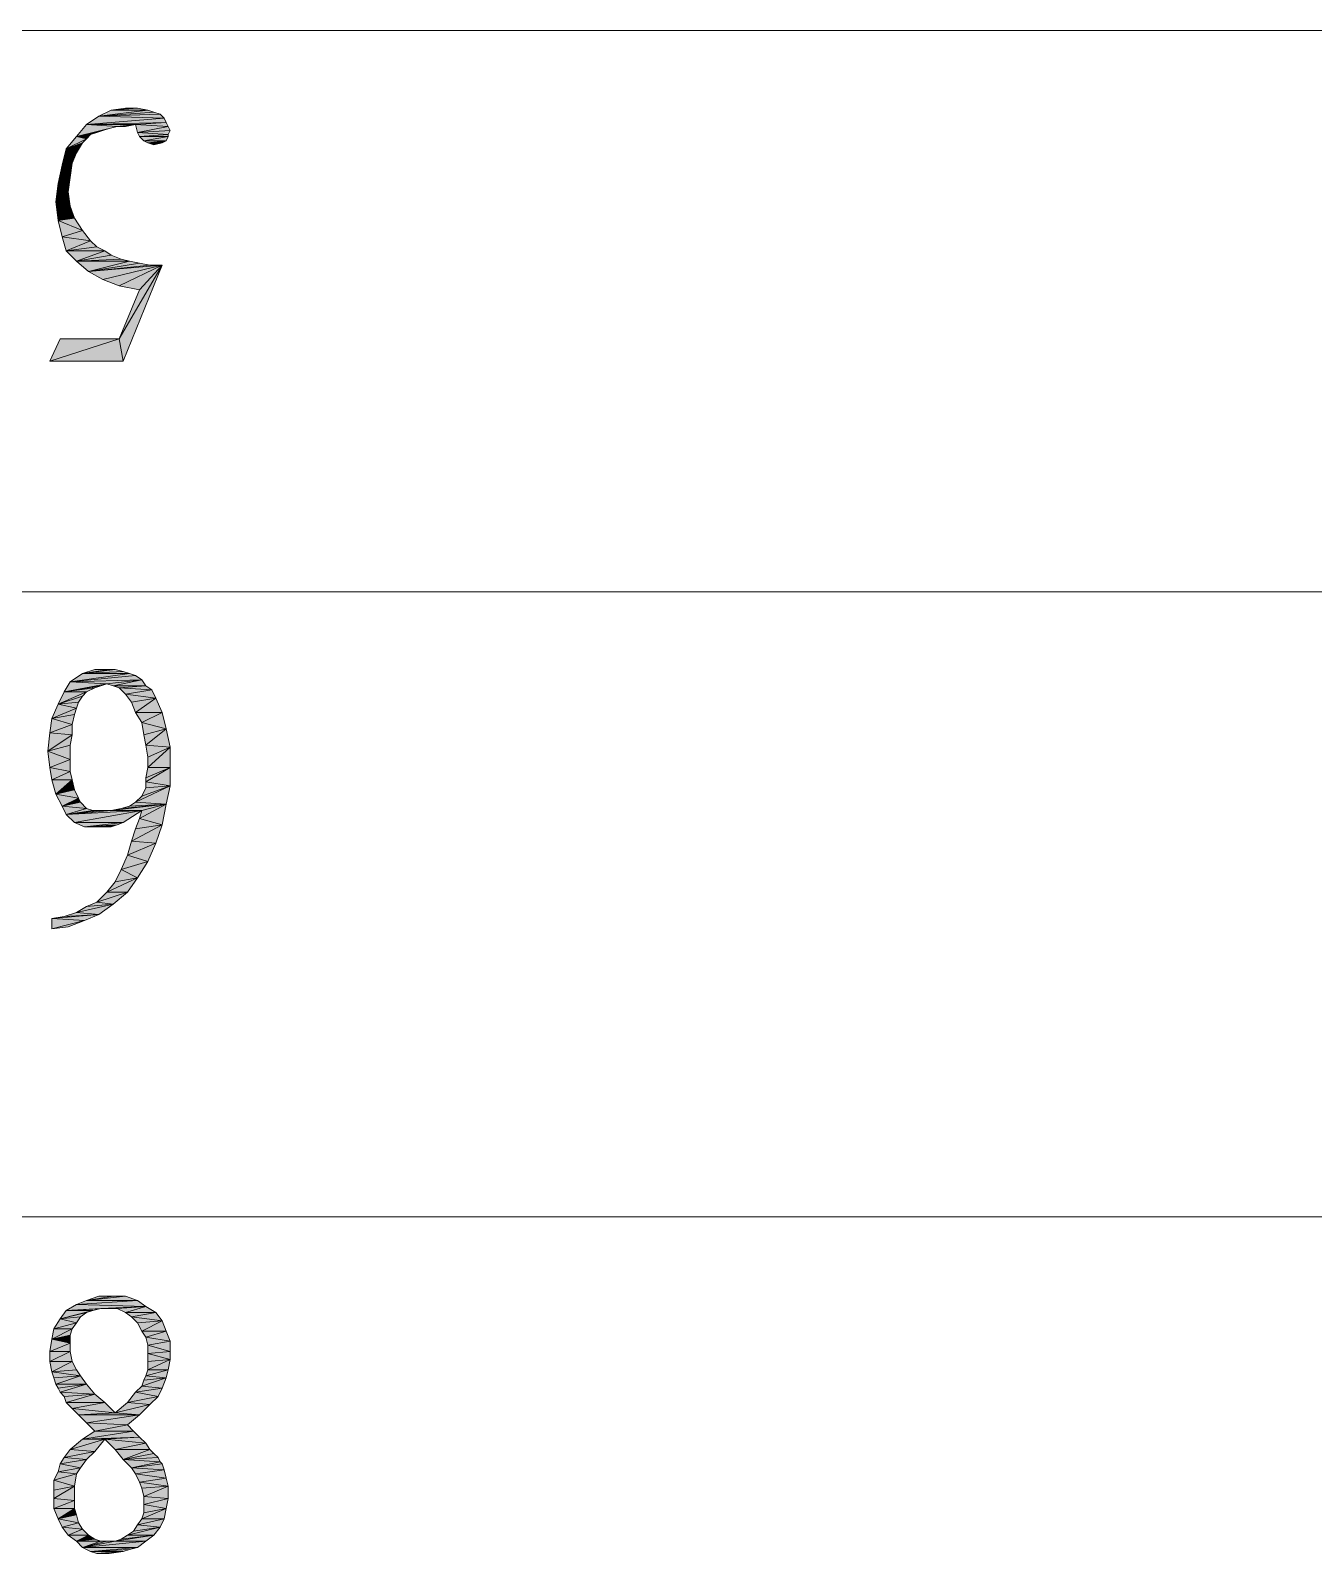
# Model space of a CAD drawing. Header units: inches. Extents: x 11 to 682, y 148 to 1119.
# Drawn here: x 250.05 to 287.77, y 216.9 to 261.66 of the extents above; entities that cross this region are included whole.
import ezdxf

# ---------------------------------------------------------------- set-up
doc = ezdxf.new("R2010")
doc.units = ezdxf.units.IN
doc.header["$MEASUREMENT"] = 0
doc.layers.add('图层 1', color=7, linetype='Continuous')

msp = doc.modelspace()

# ---------------------------------------------------------------- hatches: boundary and pattern name
at = {"layer": '图层 1', "true_color": 0xffffff}
for points in [[(253.5, 259.32), (253.68, 259.26), (252.06, 259.14)], [(253.5, 259.32), (252.06, 259.14), (252.42, 259.32)], [(253.68, 259.26), (253.86, 259.2), (252.06, 259.14)], [(252.06, 259.14), (253.86, 259.2), (253.98, 259.08)], [(252.42, 259.32), (253.2, 259.38), (253.5, 259.32)], [(253.2, 259.38), (252.42, 259.32), (252.84, 259.38)], [(252.6, 258.84), (251.4, 258.54), (251.7, 258.9)], [(252.36, 258.78), (252.18, 258.72), (251.4, 258.54)], [(252.18, 258.72), (252, 258.66), (251.4, 258.54)], [(253.98, 259.08), (251.7, 258.9), (252.06, 259.14)], [(253.98, 259.08), (254.04, 258.96), (251.7, 258.9)], [(253.14, 258.9), (251.7, 258.9), (254.04, 258.96)], [(251.7, 258.9), (253.14, 258.9), (252.6, 258.84)], [(252.6, 258.84), (253.14, 258.9), (252.84, 258.84)], [(253.14, 258.9), (254.04, 258.96), (254.1, 258.84)], [(254.1, 258.84), (253.2, 258.66), (253.14, 258.9)], [(254.1, 258.84), (254.16, 258.72), (253.2, 258.66)], [(253.2, 258.66), (254.16, 258.72), (254.1, 258.6)], [(251.7, 258.48), (251.1, 258.18), (251.4, 258.54)], [(251.7, 258.48), (251.58, 258.36), (251.1, 258.18)], [(251.1, 258.18), (251.58, 258.36), (251.4, 258.06)], [(252, 258.66), (251.82, 258.6), (251.4, 258.54)], [(251.4, 258.54), (251.82, 258.6), (251.7, 258.48)], [(254.1, 258.6), (253.26, 258.54), (253.2, 258.66)], [(253.26, 258.54), (254.1, 258.6), (254.1, 258.54)], [(254.1, 258.54), (253.38, 258.42), (253.26, 258.54)], [(253.38, 258.42), (254.1, 258.54), (254.04, 258.42)], [(254.04, 258.42), (253.5, 258.36), (253.38, 258.42)], [(253.5, 258.36), (254.04, 258.42), (253.92, 258.36)], [(253.92, 258.36), (253.68, 258.3), (253.5, 258.36)], [(251.4, 258.06), (250.98, 257.7), (251.1, 258.18)], [(251.4, 258.06), (251.28, 257.76), (250.98, 257.7)], [(251.22, 257.34), (250.86, 257.16), (250.98, 257.7)], [(250.98, 257.7), (251.28, 257.76), (251.22, 257.34)], [(251.16, 256.92), (250.8, 256.62), (250.86, 257.16)], [(250.86, 257.16), (251.22, 257.34), (251.16, 256.92)], [(250.8, 256.62), (251.16, 256.92), (251.22, 256.5)], [(251.22, 256.5), (250.86, 256.08), (250.8, 256.62)], [(251.22, 256.5), (251.34, 256.14), (250.86, 256.08)], [(250.86, 256.08), (251.34, 256.14), (251.58, 255.78)], [(251.58, 255.78), (250.98, 255.6), (250.86, 256.08)], [(250.98, 255.6), (251.58, 255.78), (251.82, 255.48)], [(251.82, 255.48), (251.1, 255.18), (250.98, 255.6)], [(251.82, 255.48), (252, 255.3), (251.1, 255.18)], [(251.1, 255.18), (252, 255.3), (252.24, 255.18)], [(252.24, 255.18), (251.4, 254.88), (251.1, 255.18)], [(252.24, 255.18), (252.42, 255.06), (251.4, 254.88)], [(252.42, 255.06), (252.72, 254.94), (251.4, 254.88)], [(251.4, 254.88), (252.72, 254.94), (252.96, 254.88)], [(252.96, 254.88), (251.76, 254.58), (251.4, 254.88)], [(252.96, 254.88), (253.26, 254.82), (251.76, 254.58)], [(253.26, 254.82), (253.56, 254.76), (251.76, 254.58)], [(252.18, 254.34), (251.76, 254.58), (253.92, 254.76)], [(253.56, 254.76), (253.92, 254.76), (251.76, 254.58)], [(252.66, 254.16), (252.18, 254.34), (253.92, 254.76)], [(253.26, 254.04), (252.66, 254.16), (253.92, 254.76)], [(252.66, 252.6), (253.26, 254.04), (253.92, 254.76)], [(252.66, 252.6), (253.92, 254.76), (252.78, 251.94)], [(252.66, 252.6), (250.62, 251.94), (250.92, 252.6)], [(252.78, 251.94), (250.62, 251.94), (252.66, 252.6)], [(252.96, 242.76), (253.14, 242.7), (251.22, 242.52)], [(252.96, 242.76), (251.22, 242.52), (251.58, 242.76)], [(253.14, 242.7), (253.32, 242.58), (251.22, 242.52)], [(252.54, 242.88), (252.78, 242.82), (251.58, 242.76)], [(252.36, 242.88), (252.54, 242.88), (251.58, 242.76)], [(252.36, 242.88), (251.58, 242.76), (251.94, 242.88)], [(251.58, 242.76), (252.78, 242.82), (252.96, 242.76)], [(251.7, 242.22), (251.58, 242.1), (250.86, 241.86)], [(251.7, 242.22), (250.86, 241.86), (251.04, 242.22)], [(252.3, 242.46), (251.04, 242.22), (251.22, 242.52)], [(252.3, 242.46), (252.12, 242.4), (251.04, 242.22)], [(252.12, 242.4), (251.94, 242.34), (251.04, 242.22)], [(251.04, 242.22), (251.94, 242.34), (251.7, 242.22)], [(252.3, 242.46), (251.22, 242.52), (253.32, 242.58)], [(252.48, 242.4), (252.3, 242.46), (253.32, 242.58)], [(252.48, 242.4), (253.32, 242.58), (253.44, 242.4)], [(253.44, 242.4), (252.66, 242.34), (252.48, 242.4)], [(252.66, 242.34), (253.44, 242.4), (253.62, 242.28)], [(253.62, 242.28), (252.84, 242.16), (252.66, 242.34)], [(252.84, 242.16), (253.62, 242.28), (253.74, 242.04)], [(253.74, 242.04), (253.02, 241.92), (252.84, 242.16)], [(251.4, 241.74), (250.68, 241.44), (250.86, 241.86)], [(251.4, 241.74), (251.34, 241.56), (250.68, 241.44)], [(251.58, 242.1), (251.46, 241.92), (250.86, 241.86)], [(250.86, 241.86), (251.46, 241.92), (251.4, 241.74)], [(253.14, 241.62), (253.02, 241.92), (253.74, 242.04)], [(253.14, 241.62), (253.74, 242.04), (253.92, 241.62)], [(251.28, 241.26), (250.62, 241.02), (250.68, 241.44)], [(250.62, 241.02), (251.28, 241.26), (251.28, 240.96)], [(250.68, 241.44), (251.34, 241.56), (251.28, 241.26)], [(253.92, 241.62), (253.32, 241.32), (253.14, 241.62)], [(253.32, 241.32), (253.92, 241.62), (254.04, 241.14)], [(254.04, 241.14), (253.38, 240.96), (253.32, 241.32)], [(251.28, 240.96), (250.56, 240.48), (250.62, 241.02)], [(251.28, 240.96), (251.22, 240.66), (250.56, 240.48)], [(253.44, 240.66), (253.38, 240.96), (254.04, 241.14)], [(253.44, 240.66), (254.04, 241.14), (254.16, 240.6)], [(250.56, 240.48), (251.22, 240.66), (251.22, 240.24)], [(251.22, 240.24), (250.62, 240), (250.56, 240.48)], [(254.16, 240.6), (253.5, 240.3), (253.44, 240.66)], [(253.5, 240), (253.5, 240.3), (254.16, 240.6)], [(253.5, 240), (254.16, 240.6), (254.16, 240)], [(250.62, 240), (251.22, 240.24), (251.22, 239.88)], [(251.22, 239.88), (250.68, 239.64), (250.62, 240)], [(253.44, 239.58), (253.44, 239.7), (254.16, 240)], [(253.44, 239.58), (254.16, 240), (254.16, 239.46)], [(254.16, 240), (253.44, 239.7), (253.5, 240)], [(250.68, 239.64), (251.22, 239.88), (251.28, 239.64)], [(251.28, 239.64), (250.8, 239.22), (250.68, 239.64)], [(251.28, 239.64), (251.34, 239.34), (250.8, 239.22)], [(254.16, 239.46), (253.44, 239.4), (253.44, 239.58)], [(250.8, 239.22), (251.34, 239.34), (251.46, 239.1)], [(251.46, 239.1), (250.98, 238.86), (250.8, 239.22)], [(251.46, 239.1), (251.52, 238.98), (250.98, 238.86)], [(253.14, 238.98), (253.32, 239.16), (254.16, 239.46)], [(253.14, 238.98), (254.16, 239.46), (254.04, 238.92)], [(253.32, 239.16), (253.44, 239.4), (254.16, 239.46)], [(250.98, 238.86), (251.52, 238.98), (251.7, 238.8)], [(251.7, 238.8), (251.1, 238.62), (250.98, 238.86)], [(251.7, 238.8), (251.88, 238.74), (251.1, 238.62)], [(251.34, 238.38), (251.1, 238.62), (253.32, 238.74)], [(252.42, 238.74), (253.32, 238.74), (251.1, 238.62)], [(252.06, 238.74), (252.42, 238.74), (251.1, 238.62)], [(251.88, 238.74), (252.06, 238.74), (251.1, 238.62)], [(251.34, 238.38), (253.32, 238.74), (252.78, 238.38)], [(252.42, 238.74), (252.72, 238.8), (254.04, 238.92)], [(253.32, 238.74), (252.42, 238.74), (254.04, 238.92)], [(252.72, 238.8), (252.96, 238.86), (254.04, 238.92)], [(254.04, 238.92), (252.96, 238.86), (253.14, 238.98)], [(253.26, 238.5), (253.32, 238.74), (254.04, 238.92)], [(253.26, 238.5), (254.04, 238.92), (253.92, 238.32)], [(252.78, 238.38), (251.64, 238.26), (251.34, 238.38)], [(252.78, 238.38), (252.6, 238.32), (251.64, 238.26)], [(251.94, 238.26), (251.64, 238.26), (252.6, 238.32)], [(252.18, 238.26), (251.94, 238.26), (252.6, 238.32)], [(252.18, 238.26), (252.6, 238.32), (252.42, 238.26)], [(253.02, 237.84), (253.14, 238.2), (253.92, 238.32)], [(253.02, 237.84), (253.92, 238.32), (253.74, 237.78)], [(253.92, 238.32), (253.14, 238.2), (253.26, 238.5)], [(253.74, 237.78), (252.9, 237.42), (253.02, 237.84)], [(252.9, 237.42), (253.74, 237.78), (253.5, 237.24)], [(253.5, 237.24), (252.72, 237), (252.9, 237.42)], [(252.72, 237), (253.5, 237.24), (253.2, 236.76)], [(253.2, 236.76), (252.54, 236.64), (252.72, 237)], [(252, 236.04), (252.9, 236.34), (252.48, 235.98)], [(252.9, 236.34), (252, 236.04), (252.3, 236.34)], [(252.3, 236.34), (252.54, 236.64), (253.2, 236.76)], [(252.3, 236.34), (253.2, 236.76), (252.9, 236.34)], [(251.4, 235.74), (251.7, 235.92), (252.48, 235.98)], [(251.4, 235.74), (252.48, 235.98), (252.06, 235.68)], [(252.48, 235.98), (251.7, 235.92), (252, 236.04)], [(250.68, 235.56), (251.04, 235.62), (252.06, 235.68)], [(250.68, 235.56), (252.06, 235.68), (251.64, 235.5)], [(251.64, 235.5), (250.68, 235.26), (250.68, 235.56)], [(251.64, 235.5), (251.16, 235.32), (250.68, 235.26)], [(252.06, 235.68), (251.04, 235.62), (251.4, 235.74)], [(251.4, 224.22), (253.2, 224.34), (253.44, 224.16)], [(253.2, 224.34), (251.4, 224.22), (251.7, 224.34)], [(251.7, 224.34), (252.84, 224.46), (253.2, 224.34)], [(252.48, 224.46), (252.84, 224.46), (251.7, 224.34)], [(252.48, 224.46), (251.7, 224.34), (252.06, 224.46)], [(251.4, 223.68), (250.74, 223.5), (250.92, 223.8)], [(251.88, 224.04), (251.7, 223.98), (250.92, 223.8)], [(251.88, 224.04), (250.92, 223.8), (251.1, 224.04)], [(251.7, 223.98), (251.52, 223.86), (250.92, 223.8)], [(250.92, 223.8), (251.52, 223.86), (251.4, 223.68)], [(253.44, 224.16), (251.1, 224.04), (251.4, 224.22)], [(253.44, 224.16), (252.12, 224.1), (251.1, 224.04)], [(251.1, 224.04), (252.12, 224.1), (251.88, 224.04)], [(252.36, 224.1), (252.12, 224.1), (253.44, 224.16)], [(252.6, 224.1), (252.36, 224.1), (253.44, 224.16)], [(252.84, 223.98), (252.6, 224.1), (253.44, 224.16)], [(252.84, 223.98), (253.44, 224.16), (253.74, 223.98)], [(253.74, 223.98), (253.02, 223.86), (252.84, 223.98)], [(253.02, 223.86), (253.74, 223.98), (253.92, 223.74)], [(253.92, 223.74), (253.2, 223.68), (253.02, 223.86)], [(251.28, 223.5), (251.22, 223.32), (250.68, 223.2)], [(251.28, 223.5), (250.68, 223.2), (250.74, 223.5)], [(250.74, 223.5), (251.4, 223.68), (251.28, 223.5)], [(253.32, 223.44), (253.2, 223.68), (253.92, 223.74)], [(253.32, 223.44), (253.92, 223.74), (254.04, 223.44)], [(254.04, 223.44), (253.44, 223.26), (253.32, 223.44)], [(253.44, 223.26), (254.04, 223.44), (254.16, 223.14)], [(251.22, 223.08), (250.62, 222.84), (250.68, 223.2)], [(250.62, 222.84), (251.22, 223.08), (251.22, 222.84)], [(250.68, 223.2), (251.22, 223.32), (251.22, 223.08)], [(254.16, 223.14), (253.5, 223.02), (253.44, 223.26)], [(253.5, 223.02), (254.16, 223.14), (254.16, 222.84)], [(254.16, 222.84), (253.5, 222.78), (253.5, 223.02)], [(250.62, 222.54), (251.22, 222.84), (251.28, 222.54)], [(251.22, 222.84), (250.62, 222.54), (250.62, 222.84)], [(251.28, 222.54), (250.68, 222.24), (250.62, 222.54)], [(251.28, 222.54), (251.4, 222.3), (250.68, 222.24)], [(253.5, 222.78), (254.16, 222.84), (254.16, 222.6)], [(254.16, 222.6), (253.5, 222.54), (253.5, 222.78)], [(253.5, 222.3), (253.5, 222.54), (254.16, 222.6)], [(253.5, 222.3), (254.16, 222.6), (254.1, 222.3)], [(250.68, 222.24), (251.4, 222.3), (251.52, 222.12)], [(251.52, 222.12), (250.74, 222.06), (250.68, 222.24)], [(250.8, 221.88), (250.74, 222.06), (251.52, 222.12)], [(250.8, 221.88), (251.52, 222.12), (251.7, 221.88)], [(253.32, 221.82), (253.38, 222), (254.04, 222.06)], [(253.32, 221.82), (254.04, 222.06), (253.92, 221.76)], [(254.04, 222.06), (253.38, 222), (253.44, 222.12)], [(253.44, 222.12), (254.1, 222.3), (254.04, 222.06)], [(254.1, 222.3), (253.44, 222.12), (253.5, 222.3)], [(251.7, 221.88), (250.86, 221.76), (250.8, 221.88)], [(250.92, 221.64), (250.86, 221.76), (251.7, 221.88)], [(250.92, 221.64), (251.7, 221.88), (251.94, 221.58)], [(251.94, 221.58), (251.04, 221.52), (250.92, 221.64)], [(251.1, 221.34), (251.04, 221.52), (251.94, 221.58)], [(251.1, 221.34), (251.94, 221.58), (252.24, 221.34)], [(253.8, 221.52), (252.9, 221.34), (253.14, 221.64)], [(253.92, 221.76), (253.14, 221.64), (253.32, 221.82)], [(253.14, 221.64), (253.92, 221.76), (253.8, 221.52)], [(252.24, 221.34), (251.28, 221.16), (251.1, 221.34)], [(251.28, 221.16), (252.24, 221.34), (252.54, 221.04)], [(252.54, 221.04), (251.46, 220.98), (251.28, 221.16)], [(253.56, 221.28), (252.54, 221.04), (252.9, 221.34)], [(252.54, 221.04), (253.56, 221.28), (253.26, 220.98)], [(252.9, 221.34), (253.8, 221.52), (253.56, 221.28)], [(253.26, 220.98), (251.46, 220.98), (252.54, 221.04)], [(253.26, 220.98), (251.7, 220.74), (251.46, 220.98)], [(251.7, 220.74), (253.26, 220.98), (252.9, 220.68)], [(252.9, 220.68), (251.94, 220.5), (251.7, 220.74)], [(251.94, 220.5), (252.9, 220.68), (253.08, 220.5)], [(251.22, 219.96), (252.24, 220.26), (251.94, 219.9)], [(252.24, 220.26), (251.22, 219.96), (251.58, 220.26)], [(253.08, 220.5), (253.26, 220.32), (251.58, 220.26)], [(253.08, 220.5), (251.58, 220.26), (251.94, 220.5)], [(252.24, 220.26), (251.58, 220.26), (253.26, 220.32)], [(252.24, 220.26), (253.26, 220.32), (253.44, 220.14)], [(253.44, 220.14), (252.54, 219.96), (252.24, 220.26)], [(251.94, 219.9), (251.04, 219.72), (251.22, 219.96)], [(251.04, 219.72), (251.94, 219.9), (251.7, 219.66)], [(252.54, 219.96), (253.44, 220.14), (253.56, 219.96)], [(253.56, 219.96), (252.78, 219.66), (252.54, 219.96)], [(253.56, 219.96), (253.68, 219.84), (252.78, 219.66)], [(253.68, 219.84), (253.8, 219.72), (252.78, 219.66)], [(251.52, 219.42), (250.86, 219.3), (250.92, 219.54)], [(250.86, 219.3), (251.52, 219.42), (251.4, 219.24)], [(251.7, 219.66), (250.92, 219.54), (251.04, 219.72)], [(250.92, 219.54), (251.7, 219.66), (251.52, 219.42)], [(252.78, 219.66), (253.8, 219.72), (253.86, 219.6)], [(253.86, 219.6), (253.02, 219.42), (252.78, 219.66)], [(253.86, 219.6), (253.92, 219.54), (253.02, 219.42)], [(253.02, 219.42), (253.92, 219.54), (253.98, 219.36)], [(253.98, 219.36), (253.14, 219.24), (253.02, 219.42)], [(253.14, 219.24), (253.98, 219.36), (254.04, 219.12)], [(251.4, 219.24), (250.74, 219.06), (250.86, 219.3)], [(250.74, 219.06), (251.4, 219.24), (251.34, 218.88)], [(251.34, 218.88), (250.74, 218.76), (250.74, 219.06)], [(250.74, 218.52), (250.74, 218.76), (251.34, 218.88)], [(250.74, 218.52), (251.34, 218.88), (251.34, 218.46)], [(254.04, 219.12), (253.26, 219), (253.14, 219.24)], [(253.26, 219), (254.04, 219.12), (254.1, 218.88)], [(254.1, 218.88), (253.32, 218.82), (253.26, 219)], [(253.38, 218.58), (253.32, 218.82), (254.1, 218.88)], [(253.38, 218.58), (254.1, 218.88), (254.1, 218.52)], [(251.34, 218.46), (250.74, 218.22), (250.74, 218.52)], [(250.74, 218.22), (251.34, 218.46), (251.34, 218.22)], [(254.1, 218.52), (253.38, 218.34), (253.38, 218.58)], [(253.38, 218.34), (254.1, 218.52), (254.04, 218.22)], [(251.34, 218.22), (250.86, 217.92), (250.74, 218.22)], [(251.34, 218.22), (251.4, 218.04), (250.86, 217.92)], [(250.86, 217.92), (251.4, 218.04), (251.46, 217.8)], [(253.32, 217.92), (253.38, 218.1), (254.04, 218.22)], [(253.32, 217.92), (254.04, 218.22), (253.98, 217.92)], [(254.04, 218.22), (253.38, 218.1), (253.38, 218.34)], [(251.46, 217.8), (250.98, 217.68), (250.86, 217.92)], [(250.98, 217.68), (251.46, 217.8), (251.58, 217.62)], [(251.58, 217.62), (251.16, 217.44), (250.98, 217.68)], [(251.16, 217.44), (251.58, 217.62), (251.76, 217.44)], [(252.9, 217.44), (253.08, 217.56), (253.86, 217.68)], [(252.9, 217.44), (253.86, 217.68), (253.68, 217.44)], [(253.86, 217.68), (253.08, 217.56), (253.2, 217.74)], [(253.2, 217.74), (253.98, 217.92), (253.86, 217.68)], [(253.98, 217.92), (253.2, 217.74), (253.32, 217.92)], [(251.76, 217.44), (251.4, 217.26), (251.16, 217.44)], [(251.76, 217.44), (251.94, 217.32), (251.4, 217.26)], [(251.4, 217.26), (251.94, 217.32), (252.12, 217.26)], [(252.12, 217.26), (251.58, 217.08), (251.4, 217.26)], [(251.58, 217.08), (253.44, 217.26), (253.2, 217.08)], [(252.54, 217.26), (253.44, 217.26), (251.58, 217.08)], [(252.3, 217.26), (252.54, 217.26), (251.58, 217.08)], [(252.12, 217.26), (252.3, 217.26), (251.58, 217.08)], [(252.54, 217.26), (252.72, 217.32), (253.68, 217.44)], [(252.54, 217.26), (253.68, 217.44), (253.44, 217.26)], [(253.68, 217.44), (252.72, 217.32), (252.9, 217.44)], [(253.2, 217.08), (251.82, 216.96), (251.58, 217.08)], [(253.2, 217.08), (252.96, 217.02), (251.82, 216.96)], [(251.82, 216.96), (252.96, 217.02), (252.78, 216.96)], [(252.78, 216.96), (252, 216.9), (251.82, 216.96)], [(252, 216.9), (252.78, 216.96), (252.36, 216.9)]]:
    msp.add_hatch(color=7, dxfattribs=at).paths.add_polyline_path(points)
h = msp.add_hatch(color=7, dxfattribs=at)
edge = h.paths.add_edge_path()
edge.add_spline(control_points=[(252.6, 258.84), (252.6, 258.84), (251.4, 258.54), (251.4, 258.54), (251.4, 258.54), (252.6, 258.84), (252.6, 258.84)], knot_values=[0, 0, 0, 0, 1, 1, 1, 2, 2, 2, 2], degree=3, periodic=0)
edge.add_line((252.6, 258.84), (252.6, 258.84))

# ---------------------------------------------------------------- linework, layer by layer
at = {"layer": '图层 1', "color": 7, "lineweight": 18, "true_color": 0xffffff}
for points in [[(176.46, 261.66), (249.54, 261.66), (322.62, 261.66)], [(249.54, 245.16), (338.58, 245.16)], [(249.54, 226.8), (355.86, 226.8)]]:
    msp.add_lwpolyline(points, dxfattribs=at)
at = {"layer": '图层 1', "lineweight": 0}
for points in [[(253.5, 259.32), (253.68, 259.26), (252.06, 259.14), (253.5, 259.32)], [(253.5, 259.32), (252.06, 259.14), (252.42, 259.32), (253.5, 259.32)], [(253.68, 259.26), (253.86, 259.2), (252.06, 259.14), (253.68, 259.26)], [(252.06, 259.14), (253.86, 259.2), (253.98, 259.08), (252.06, 259.14)], [(252.42, 259.32), (253.2, 259.38), (253.5, 259.32), (252.42, 259.32)], [(253.2, 259.38), (252.42, 259.32), (252.84, 259.38), (253.2, 259.38)], [(252.6, 258.84), (251.4, 258.54), (251.7, 258.9), (252.6, 258.84)], [(252.36, 258.78), (252.18, 258.72), (251.4, 258.54), (252.36, 258.78)], [(252.18, 258.72), (252, 258.66), (251.4, 258.54), (252.18, 258.72)], [(253.98, 259.08), (251.7, 258.9), (252.06, 259.14), (253.98, 259.08)], [(253.98, 259.08), (254.04, 258.96), (251.7, 258.9), (253.98, 259.08)], [(253.14, 258.9), (251.7, 258.9), (254.04, 258.96), (253.14, 258.9)], [(251.7, 258.9), (253.14, 258.9), (252.6, 258.84), (251.7, 258.9)], [(252.6, 258.84), (253.14, 258.9), (252.84, 258.84), (252.6, 258.84)], [(253.14, 258.9), (254.04, 258.96), (254.1, 258.84), (253.14, 258.9)], [(254.1, 258.84), (253.2, 258.66), (253.14, 258.9), (254.1, 258.84)], [(254.1, 258.84), (254.16, 258.72), (253.2, 258.66), (254.1, 258.84)], [(253.2, 258.66), (254.16, 258.72), (254.1, 258.6), (253.2, 258.66)], [(251.7, 258.48), (251.1, 258.18), (251.4, 258.54), (251.7, 258.48)], [(251.7, 258.48), (251.58, 258.36), (251.1, 258.18), (251.7, 258.48)], [(251.1, 258.18), (251.58, 258.36), (251.4, 258.06), (251.1, 258.18)], [(252, 258.66), (251.82, 258.6), (251.4, 258.54), (252, 258.66)], [(251.4, 258.54), (251.82, 258.6), (251.7, 258.48), (251.4, 258.54)], [(254.1, 258.6), (253.26, 258.54), (253.2, 258.66), (254.1, 258.6)], [(253.26, 258.54), (254.1, 258.6), (254.1, 258.54), (253.26, 258.54)], [(254.1, 258.54), (253.38, 258.42), (253.26, 258.54), (254.1, 258.54)], [(253.38, 258.42), (254.1, 258.54), (254.04, 258.42), (253.38, 258.42)], [(254.04, 258.42), (253.5, 258.36), (253.38, 258.42), (254.04, 258.42)], [(253.5, 258.36), (254.04, 258.42), (253.92, 258.36), (253.5, 258.36)], [(253.92, 258.36), (253.68, 258.3), (253.5, 258.36), (253.92, 258.36)], [(251.4, 258.06), (250.98, 257.7), (251.1, 258.18), (251.4, 258.06)], [(251.4, 258.06), (251.28, 257.76), (250.98, 257.7), (251.4, 258.06)], [(251.22, 257.34), (250.86, 257.16), (250.98, 257.7), (251.22, 257.34)], [(250.98, 257.7), (251.28, 257.76), (251.22, 257.34), (250.98, 257.7)], [(251.16, 256.92), (250.8, 256.62), (250.86, 257.16), (251.16, 256.92)], [(250.86, 257.16), (251.22, 257.34), (251.16, 256.92), (250.86, 257.16)], [(250.8, 256.62), (251.16, 256.92), (251.22, 256.5), (250.8, 256.62)], [(251.22, 256.5), (250.86, 256.08), (250.8, 256.62), (251.22, 256.5)], [(251.22, 256.5), (251.34, 256.14), (250.86, 256.08), (251.22, 256.5)], [(250.86, 256.08), (251.34, 256.14), (251.58, 255.78), (250.86, 256.08)], [(251.58, 255.78), (250.98, 255.6), (250.86, 256.08), (251.58, 255.78)], [(250.98, 255.6), (251.58, 255.78), (251.82, 255.48), (250.98, 255.6)], [(251.82, 255.48), (251.1, 255.18), (250.98, 255.6), (251.82, 255.48)], [(251.82, 255.48), (252, 255.3), (251.1, 255.18), (251.82, 255.48)], [(251.1, 255.18), (252, 255.3), (252.24, 255.18), (251.1, 255.18)], [(252.24, 255.18), (251.4, 254.88), (251.1, 255.18), (252.24, 255.18)], [(252.24, 255.18), (252.42, 255.06), (251.4, 254.88), (252.24, 255.18)], [(252.42, 255.06), (252.72, 254.94), (251.4, 254.88), (252.42, 255.06)], [(251.4, 254.88), (252.72, 254.94), (252.96, 254.88), (251.4, 254.88)], [(252.96, 254.88), (251.76, 254.58), (251.4, 254.88), (252.96, 254.88)], [(252.96, 254.88), (253.26, 254.82), (251.76, 254.58), (252.96, 254.88)], [(253.26, 254.82), (253.56, 254.76), (251.76, 254.58), (253.26, 254.82)], [(252.18, 254.34), (251.76, 254.58), (253.92, 254.76), (252.18, 254.34)], [(253.56, 254.76), (253.92, 254.76), (251.76, 254.58), (253.56, 254.76)], [(252.66, 254.16), (252.18, 254.34), (253.92, 254.76), (252.66, 254.16)], [(253.26, 254.04), (252.66, 254.16), (253.92, 254.76), (253.26, 254.04)], [(252.66, 252.6), (253.26, 254.04), (253.92, 254.76), (252.66, 252.6)], [(252.66, 252.6), (253.92, 254.76), (252.78, 251.94), (252.66, 252.6)], [(252.66, 252.6), (250.62, 251.94), (250.92, 252.6), (252.66, 252.6)], [(252.78, 251.94), (250.62, 251.94), (252.66, 252.6), (252.78, 251.94)], [(252.96, 242.76), (253.14, 242.7), (251.22, 242.52), (252.96, 242.76)], [(252.96, 242.76), (251.22, 242.52), (251.58, 242.76), (252.96, 242.76)], [(253.14, 242.7), (253.32, 242.58), (251.22, 242.52), (253.14, 242.7)], [(252.54, 242.88), (252.78, 242.82), (251.58, 242.76), (252.54, 242.88)], [(252.36, 242.88), (252.54, 242.88), (251.58, 242.76), (252.36, 242.88)], [(252.36, 242.88), (251.58, 242.76), (251.94, 242.88), (252.36, 242.88)], [(251.58, 242.76), (252.78, 242.82), (252.96, 242.76), (251.58, 242.76)], [(251.7, 242.22), (251.58, 242.1), (250.86, 241.86), (251.7, 242.22)], [(251.7, 242.22), (250.86, 241.86), (251.04, 242.22), (251.7, 242.22)], [(252.3, 242.46), (251.04, 242.22), (251.22, 242.52), (252.3, 242.46)], [(252.3, 242.46), (252.12, 242.4), (251.04, 242.22), (252.3, 242.46)], [(252.12, 242.4), (251.94, 242.34), (251.04, 242.22), (252.12, 242.4)], [(251.04, 242.22), (251.94, 242.34), (251.7, 242.22), (251.04, 242.22)], [(252.3, 242.46), (251.22, 242.52), (253.32, 242.58), (252.3, 242.46)], [(252.48, 242.4), (252.3, 242.46), (253.32, 242.58), (252.48, 242.4)], [(252.48, 242.4), (253.32, 242.58), (253.44, 242.4), (252.48, 242.4)], [(253.44, 242.4), (252.66, 242.34), (252.48, 242.4), (253.44, 242.4)], [(252.66, 242.34), (253.44, 242.4), (253.62, 242.28), (252.66, 242.34)], [(253.62, 242.28), (252.84, 242.16), (252.66, 242.34), (253.62, 242.28)], [(252.84, 242.16), (253.62, 242.28), (253.74, 242.04), (252.84, 242.16)], [(253.74, 242.04), (253.02, 241.92), (252.84, 242.16), (253.74, 242.04)], [(251.4, 241.74), (250.68, 241.44), (250.86, 241.86), (251.4, 241.74)], [(251.4, 241.74), (251.34, 241.56), (250.68, 241.44), (251.4, 241.74)], [(251.58, 242.1), (251.46, 241.92), (250.86, 241.86), (251.58, 242.1)], [(250.86, 241.86), (251.46, 241.92), (251.4, 241.74), (250.86, 241.86)], [(253.14, 241.62), (253.02, 241.92), (253.74, 242.04), (253.14, 241.62)], [(253.14, 241.62), (253.74, 242.04), (253.92, 241.62), (253.14, 241.62)], [(251.28, 241.26), (250.62, 241.02), (250.68, 241.44), (251.28, 241.26)], [(250.62, 241.02), (251.28, 241.26), (251.28, 240.96), (250.62, 241.02)], [(250.68, 241.44), (251.34, 241.56), (251.28, 241.26), (250.68, 241.44)], [(253.92, 241.62), (253.32, 241.32), (253.14, 241.62), (253.92, 241.62)], [(253.32, 241.32), (253.92, 241.62), (254.04, 241.14), (253.32, 241.32)], [(254.04, 241.14), (253.38, 240.96), (253.32, 241.32), (254.04, 241.14)], [(251.28, 240.96), (250.56, 240.48), (250.62, 241.02), (251.28, 240.96)], [(251.28, 240.96), (251.22, 240.66), (250.56, 240.48), (251.28, 240.96)], [(253.44, 240.66), (253.38, 240.96), (254.04, 241.14), (253.44, 240.66)], [(253.44, 240.66), (254.04, 241.14), (254.16, 240.6), (253.44, 240.66)], [(250.56, 240.48), (251.22, 240.66), (251.22, 240.24), (250.56, 240.48)], [(251.22, 240.24), (250.62, 240), (250.56, 240.48), (251.22, 240.24)], [(254.16, 240.6), (253.5, 240.3), (253.44, 240.66), (254.16, 240.6)], [(253.5, 240), (253.5, 240.3), (254.16, 240.6), (253.5, 240)], [(253.5, 240), (254.16, 240.6), (254.16, 240), (253.5, 240)], [(250.62, 240), (251.22, 240.24), (251.22, 239.88), (250.62, 240)], [(251.22, 239.88), (250.68, 239.64), (250.62, 240), (251.22, 239.88)], [(253.44, 239.58), (253.44, 239.7), (254.16, 240), (253.44, 239.58)], [(253.44, 239.58), (254.16, 240), (254.16, 239.46), (253.44, 239.58)], [(254.16, 240), (253.44, 239.7), (253.5, 240), (254.16, 240)], [(250.68, 239.64), (251.22, 239.88), (251.28, 239.64), (250.68, 239.64)], [(251.28, 239.64), (250.8, 239.22), (250.68, 239.64), (251.28, 239.64)], [(251.28, 239.64), (251.34, 239.34), (250.8, 239.22), (251.28, 239.64)], [(254.16, 239.46), (253.44, 239.4), (253.44, 239.58), (254.16, 239.46)], [(250.8, 239.22), (251.34, 239.34), (251.46, 239.1), (250.8, 239.22)], [(251.46, 239.1), (250.98, 238.86), (250.8, 239.22), (251.46, 239.1)], [(251.46, 239.1), (251.52, 238.98), (250.98, 238.86), (251.46, 239.1)], [(253.14, 238.98), (253.32, 239.16), (254.16, 239.46), (253.14, 238.98)], [(253.14, 238.98), (254.16, 239.46), (254.04, 238.92), (253.14, 238.98)], [(253.32, 239.16), (253.44, 239.4), (254.16, 239.46), (253.32, 239.16)], [(250.98, 238.86), (251.52, 238.98), (251.7, 238.8), (250.98, 238.86)], [(251.7, 238.8), (251.1, 238.62), (250.98, 238.86), (251.7, 238.8)], [(251.7, 238.8), (251.88, 238.74), (251.1, 238.62), (251.7, 238.8)], [(251.34, 238.38), (251.1, 238.62), (253.32, 238.74), (251.34, 238.38)], [(252.42, 238.74), (253.32, 238.74), (251.1, 238.62), (252.42, 238.74)], [(252.06, 238.74), (252.42, 238.74), (251.1, 238.62), (252.06, 238.74)], [(251.88, 238.74), (252.06, 238.74), (251.1, 238.62), (251.88, 238.74)], [(251.34, 238.38), (253.32, 238.74), (252.78, 238.38), (251.34, 238.38)], [(252.42, 238.74), (252.72, 238.8), (254.04, 238.92), (252.42, 238.74)], [(253.32, 238.74), (252.42, 238.74), (254.04, 238.92), (253.32, 238.74)], [(252.72, 238.8), (252.96, 238.86), (254.04, 238.92), (252.72, 238.8)], [(254.04, 238.92), (252.96, 238.86), (253.14, 238.98), (254.04, 238.92)], [(253.26, 238.5), (253.32, 238.74), (254.04, 238.92), (253.26, 238.5)], [(253.26, 238.5), (254.04, 238.92), (253.92, 238.32), (253.26, 238.5)], [(252.78, 238.38), (251.64, 238.26), (251.34, 238.38), (252.78, 238.38)], [(252.78, 238.38), (252.6, 238.32), (251.64, 238.26), (252.78, 238.38)], [(251.94, 238.26), (251.64, 238.26), (252.6, 238.32), (251.94, 238.26)], [(252.18, 238.26), (251.94, 238.26), (252.6, 238.32), (252.18, 238.26)], [(252.18, 238.26), (252.6, 238.32), (252.42, 238.26), (252.18, 238.26)], [(253.02, 237.84), (253.14, 238.2), (253.92, 238.32), (253.02, 237.84)], [(253.02, 237.84), (253.92, 238.32), (253.74, 237.78), (253.02, 237.84)], [(253.92, 238.32), (253.14, 238.2), (253.26, 238.5), (253.92, 238.32)], [(253.74, 237.78), (252.9, 237.42), (253.02, 237.84), (253.74, 237.78)], [(252.9, 237.42), (253.74, 237.78), (253.5, 237.24), (252.9, 237.42)], [(253.5, 237.24), (252.72, 237), (252.9, 237.42), (253.5, 237.24)], [(252.72, 237), (253.5, 237.24), (253.2, 236.76), (252.72, 237)], [(253.2, 236.76), (252.54, 236.64), (252.72, 237), (253.2, 236.76)], [(252, 236.04), (252.9, 236.34), (252.48, 235.98), (252, 236.04)], [(252.9, 236.34), (252, 236.04), (252.3, 236.34), (252.9, 236.34)], [(252.3, 236.34), (252.54, 236.64), (253.2, 236.76), (252.3, 236.34)], [(252.3, 236.34), (253.2, 236.76), (252.9, 236.34), (252.3, 236.34)], [(251.4, 235.74), (251.7, 235.92), (252.48, 235.98), (251.4, 235.74)], [(251.4, 235.74), (252.48, 235.98), (252.06, 235.68), (251.4, 235.74)], [(252.48, 235.98), (251.7, 235.92), (252, 236.04), (252.48, 235.98)], [(250.68, 235.56), (251.04, 235.62), (252.06, 235.68), (250.68, 235.56)], [(250.68, 235.56), (252.06, 235.68), (251.64, 235.5), (250.68, 235.56)], [(251.64, 235.5), (250.68, 235.26), (250.68, 235.56), (251.64, 235.5)], [(251.64, 235.5), (251.16, 235.32), (250.68, 235.26), (251.64, 235.5)], [(252.06, 235.68), (251.04, 235.62), (251.4, 235.74), (252.06, 235.68)], [(251.4, 224.22), (253.2, 224.34), (253.44, 224.16), (251.4, 224.22)], [(253.2, 224.34), (251.4, 224.22), (251.7, 224.34), (253.2, 224.34)], [(251.7, 224.34), (252.84, 224.46), (253.2, 224.34), (251.7, 224.34)], [(252.48, 224.46), (252.84, 224.46), (251.7, 224.34), (252.48, 224.46)], [(252.48, 224.46), (251.7, 224.34), (252.06, 224.46), (252.48, 224.46)], [(251.4, 223.68), (250.74, 223.5), (250.92, 223.8), (251.4, 223.68)], [(251.88, 224.04), (251.7, 223.98), (250.92, 223.8), (251.88, 224.04)], [(251.88, 224.04), (250.92, 223.8), (251.1, 224.04), (251.88, 224.04)], [(251.7, 223.98), (251.52, 223.86), (250.92, 223.8), (251.7, 223.98)], [(250.92, 223.8), (251.52, 223.86), (251.4, 223.68), (250.92, 223.8)], [(253.44, 224.16), (251.1, 224.04), (251.4, 224.22), (253.44, 224.16)], [(253.44, 224.16), (252.12, 224.1), (251.1, 224.04), (253.44, 224.16)], [(251.1, 224.04), (252.12, 224.1), (251.88, 224.04), (251.1, 224.04)], [(252.36, 224.1), (252.12, 224.1), (253.44, 224.16), (252.36, 224.1)], [(252.6, 224.1), (252.36, 224.1), (253.44, 224.16), (252.6, 224.1)], [(252.84, 223.98), (252.6, 224.1), (253.44, 224.16), (252.84, 223.98)], [(252.84, 223.98), (253.44, 224.16), (253.74, 223.98), (252.84, 223.98)], [(253.74, 223.98), (253.02, 223.86), (252.84, 223.98), (253.74, 223.98)], [(253.02, 223.86), (253.74, 223.98), (253.92, 223.74), (253.02, 223.86)], [(253.92, 223.74), (253.2, 223.68), (253.02, 223.86), (253.92, 223.74)], [(251.28, 223.5), (251.22, 223.32), (250.68, 223.2), (251.28, 223.5)], [(251.28, 223.5), (250.68, 223.2), (250.74, 223.5), (251.28, 223.5)], [(250.74, 223.5), (251.4, 223.68), (251.28, 223.5), (250.74, 223.5)], [(253.32, 223.44), (253.2, 223.68), (253.92, 223.74), (253.32, 223.44)], [(253.32, 223.44), (253.92, 223.74), (254.04, 223.44), (253.32, 223.44)], [(254.04, 223.44), (253.44, 223.26), (253.32, 223.44), (254.04, 223.44)], [(253.44, 223.26), (254.04, 223.44), (254.16, 223.14), (253.44, 223.26)], [(251.22, 223.08), (250.62, 222.84), (250.68, 223.2), (251.22, 223.08)], [(250.62, 222.84), (251.22, 223.08), (251.22, 222.84), (250.62, 222.84)], [(250.68, 223.2), (251.22, 223.32), (251.22, 223.08), (250.68, 223.2)], [(254.16, 223.14), (253.5, 223.02), (253.44, 223.26), (254.16, 223.14)], [(253.5, 223.02), (254.16, 223.14), (254.16, 222.84), (253.5, 223.02)], [(254.16, 222.84), (253.5, 222.78), (253.5, 223.02), (254.16, 222.84)], [(250.62, 222.54), (251.22, 222.84), (251.28, 222.54), (250.62, 222.54)], [(251.22, 222.84), (250.62, 222.54), (250.62, 222.84), (251.22, 222.84)], [(251.28, 222.54), (250.68, 222.24), (250.62, 222.54), (251.28, 222.54)], [(251.28, 222.54), (251.4, 222.3), (250.68, 222.24), (251.28, 222.54)], [(253.5, 222.78), (254.16, 222.84), (254.16, 222.6), (253.5, 222.78)], [(254.16, 222.6), (253.5, 222.54), (253.5, 222.78), (254.16, 222.6)], [(253.5, 222.3), (253.5, 222.54), (254.16, 222.6), (253.5, 222.3)], [(253.5, 222.3), (254.16, 222.6), (254.1, 222.3), (253.5, 222.3)], [(250.68, 222.24), (251.4, 222.3), (251.52, 222.12), (250.68, 222.24)], [(251.52, 222.12), (250.74, 222.06), (250.68, 222.24), (251.52, 222.12)], [(250.8, 221.88), (250.74, 222.06), (251.52, 222.12), (250.8, 221.88)], [(250.8, 221.88), (251.52, 222.12), (251.7, 221.88), (250.8, 221.88)], [(253.32, 221.82), (253.38, 222), (254.04, 222.06), (253.32, 221.82)], [(253.32, 221.82), (254.04, 222.06), (253.92, 221.76), (253.32, 221.82)], [(254.04, 222.06), (253.38, 222), (253.44, 222.12), (254.04, 222.06)], [(253.44, 222.12), (254.1, 222.3), (254.04, 222.06), (253.44, 222.12)], [(254.1, 222.3), (253.44, 222.12), (253.5, 222.3), (254.1, 222.3)], [(251.7, 221.88), (250.86, 221.76), (250.8, 221.88), (251.7, 221.88)], [(250.92, 221.64), (250.86, 221.76), (251.7, 221.88), (250.92, 221.64)], [(250.92, 221.64), (251.7, 221.88), (251.94, 221.58), (250.92, 221.64)], [(251.94, 221.58), (251.04, 221.52), (250.92, 221.64), (251.94, 221.58)], [(251.1, 221.34), (251.04, 221.52), (251.94, 221.58), (251.1, 221.34)], [(251.1, 221.34), (251.94, 221.58), (252.24, 221.34), (251.1, 221.34)], [(253.8, 221.52), (252.9, 221.34), (253.14, 221.64), (253.8, 221.52)], [(253.92, 221.76), (253.14, 221.64), (253.32, 221.82), (253.92, 221.76)], [(253.14, 221.64), (253.92, 221.76), (253.8, 221.52), (253.14, 221.64)], [(252.24, 221.34), (251.28, 221.16), (251.1, 221.34), (252.24, 221.34)], [(251.28, 221.16), (252.24, 221.34), (252.54, 221.04), (251.28, 221.16)], [(252.54, 221.04), (251.46, 220.98), (251.28, 221.16), (252.54, 221.04)], [(253.56, 221.28), (252.54, 221.04), (252.9, 221.34), (253.56, 221.28)], [(252.54, 221.04), (253.56, 221.28), (253.26, 220.98), (252.54, 221.04)], [(252.9, 221.34), (253.8, 221.52), (253.56, 221.28), (252.9, 221.34)], [(253.26, 220.98), (251.46, 220.98), (252.54, 221.04), (253.26, 220.98)], [(253.26, 220.98), (251.7, 220.74), (251.46, 220.98), (253.26, 220.98)], [(251.7, 220.74), (253.26, 220.98), (252.9, 220.68), (251.7, 220.74)], [(252.9, 220.68), (251.94, 220.5), (251.7, 220.74), (252.9, 220.68)], [(251.94, 220.5), (252.9, 220.68), (253.08, 220.5), (251.94, 220.5)], [(251.22, 219.96), (252.24, 220.26), (251.94, 219.9), (251.22, 219.96)], [(252.24, 220.26), (251.22, 219.96), (251.58, 220.26), (252.24, 220.26)], [(253.08, 220.5), (253.26, 220.32), (251.58, 220.26), (253.08, 220.5)], [(253.08, 220.5), (251.58, 220.26), (251.94, 220.5), (253.08, 220.5)], [(252.24, 220.26), (251.58, 220.26), (253.26, 220.32), (252.24, 220.26)], [(252.24, 220.26), (253.26, 220.32), (253.44, 220.14), (252.24, 220.26)], [(253.44, 220.14), (252.54, 219.96), (252.24, 220.26), (253.44, 220.14)], [(251.94, 219.9), (251.04, 219.72), (251.22, 219.96), (251.94, 219.9)], [(251.04, 219.72), (251.94, 219.9), (251.7, 219.66), (251.04, 219.72)], [(252.54, 219.96), (253.44, 220.14), (253.56, 219.96), (252.54, 219.96)], [(253.56, 219.96), (252.78, 219.66), (252.54, 219.96), (253.56, 219.96)], [(253.56, 219.96), (253.68, 219.84), (252.78, 219.66), (253.56, 219.96)], [(253.68, 219.84), (253.8, 219.72), (252.78, 219.66), (253.68, 219.84)], [(251.52, 219.42), (250.86, 219.3), (250.92, 219.54), (251.52, 219.42)], [(250.86, 219.3), (251.52, 219.42), (251.4, 219.24), (250.86, 219.3)], [(251.7, 219.66), (250.92, 219.54), (251.04, 219.72), (251.7, 219.66)], [(250.92, 219.54), (251.7, 219.66), (251.52, 219.42), (250.92, 219.54)], [(252.78, 219.66), (253.8, 219.72), (253.86, 219.6), (252.78, 219.66)], [(253.86, 219.6), (253.02, 219.42), (252.78, 219.66), (253.86, 219.6)], [(253.86, 219.6), (253.92, 219.54), (253.02, 219.42), (253.86, 219.6)], [(253.02, 219.42), (253.92, 219.54), (253.98, 219.36), (253.02, 219.42)], [(253.98, 219.36), (253.14, 219.24), (253.02, 219.42), (253.98, 219.36)], [(253.14, 219.24), (253.98, 219.36), (254.04, 219.12), (253.14, 219.24)], [(251.4, 219.24), (250.74, 219.06), (250.86, 219.3), (251.4, 219.24)], [(250.74, 219.06), (251.4, 219.24), (251.34, 218.88), (250.74, 219.06)], [(251.34, 218.88), (250.74, 218.76), (250.74, 219.06), (251.34, 218.88)], [(250.74, 218.52), (250.74, 218.76), (251.34, 218.88), (250.74, 218.52)], [(250.74, 218.52), (251.34, 218.88), (251.34, 218.46), (250.74, 218.52)], [(254.04, 219.12), (253.26, 219), (253.14, 219.24), (254.04, 219.12)], [(253.26, 219), (254.04, 219.12), (254.1, 218.88), (253.26, 219)], [(254.1, 218.88), (253.32, 218.82), (253.26, 219), (254.1, 218.88)], [(253.38, 218.58), (253.32, 218.82), (254.1, 218.88), (253.38, 218.58)], [(253.38, 218.58), (254.1, 218.88), (254.1, 218.52), (253.38, 218.58)], [(251.34, 218.46), (250.74, 218.22), (250.74, 218.52), (251.34, 218.46)], [(250.74, 218.22), (251.34, 218.46), (251.34, 218.22), (250.74, 218.22)], [(254.1, 218.52), (253.38, 218.34), (253.38, 218.58), (254.1, 218.52)], [(253.38, 218.34), (254.1, 218.52), (254.04, 218.22), (253.38, 218.34)], [(251.34, 218.22), (250.86, 217.92), (250.74, 218.22), (251.34, 218.22)], [(251.34, 218.22), (251.4, 218.04), (250.86, 217.92), (251.34, 218.22)], [(250.86, 217.92), (251.4, 218.04), (251.46, 217.8), (250.86, 217.92)], [(253.32, 217.92), (253.38, 218.1), (254.04, 218.22), (253.32, 217.92)], [(253.32, 217.92), (254.04, 218.22), (253.98, 217.92), (253.32, 217.92)], [(254.04, 218.22), (253.38, 218.1), (253.38, 218.34), (254.04, 218.22)], [(251.46, 217.8), (250.98, 217.68), (250.86, 217.92), (251.46, 217.8)], [(250.98, 217.68), (251.46, 217.8), (251.58, 217.62), (250.98, 217.68)], [(251.58, 217.62), (251.16, 217.44), (250.98, 217.68), (251.58, 217.62)], [(251.16, 217.44), (251.58, 217.62), (251.76, 217.44), (251.16, 217.44)], [(252.9, 217.44), (253.08, 217.56), (253.86, 217.68), (252.9, 217.44)], [(252.9, 217.44), (253.86, 217.68), (253.68, 217.44), (252.9, 217.44)], [(253.86, 217.68), (253.08, 217.56), (253.2, 217.74), (253.86, 217.68)], [(253.2, 217.74), (253.98, 217.92), (253.86, 217.68), (253.2, 217.74)], [(253.98, 217.92), (253.2, 217.74), (253.32, 217.92), (253.98, 217.92)], [(251.76, 217.44), (251.4, 217.26), (251.16, 217.44), (251.76, 217.44)], [(251.76, 217.44), (251.94, 217.32), (251.4, 217.26), (251.76, 217.44)], [(251.4, 217.26), (251.94, 217.32), (252.12, 217.26), (251.4, 217.26)], [(252.12, 217.26), (251.58, 217.08), (251.4, 217.26), (252.12, 217.26)], [(251.58, 217.08), (253.44, 217.26), (253.2, 217.08), (251.58, 217.08)], [(252.54, 217.26), (253.44, 217.26), (251.58, 217.08), (252.54, 217.26)], [(252.3, 217.26), (252.54, 217.26), (251.58, 217.08), (252.3, 217.26)], [(252.12, 217.26), (252.3, 217.26), (251.58, 217.08), (252.12, 217.26)], [(252.54, 217.26), (252.72, 217.32), (253.68, 217.44), (252.54, 217.26)], [(252.54, 217.26), (253.68, 217.44), (253.44, 217.26), (252.54, 217.26)], [(253.68, 217.44), (252.72, 217.32), (252.9, 217.44), (253.68, 217.44)], [(253.2, 217.08), (251.82, 216.96), (251.58, 217.08), (253.2, 217.08)], [(253.2, 217.08), (252.96, 217.02), (251.82, 216.96), (253.2, 217.08)], [(251.82, 216.96), (252.96, 217.02), (252.78, 216.96), (251.82, 216.96)], [(252.78, 216.96), (252, 216.9), (251.82, 216.96), (252.78, 216.96)], [(252, 216.9), (252.78, 216.96), (252.36, 216.9), (252, 216.9)]]:
    msp.add_lwpolyline(points, dxfattribs=at)
msp.add_open_spline([(252.6, 258.84), (252.6, 258.84), (251.4, 258.54), (251.4, 258.54), (251.4, 258.54), (252.6, 258.84), (252.6, 258.84)], degree=3, knots=[0, 0, 0, 0, 1, 1, 1, 2, 2, 2, 2], dxfattribs=at)

doc.saveas('drawing.dxf')
